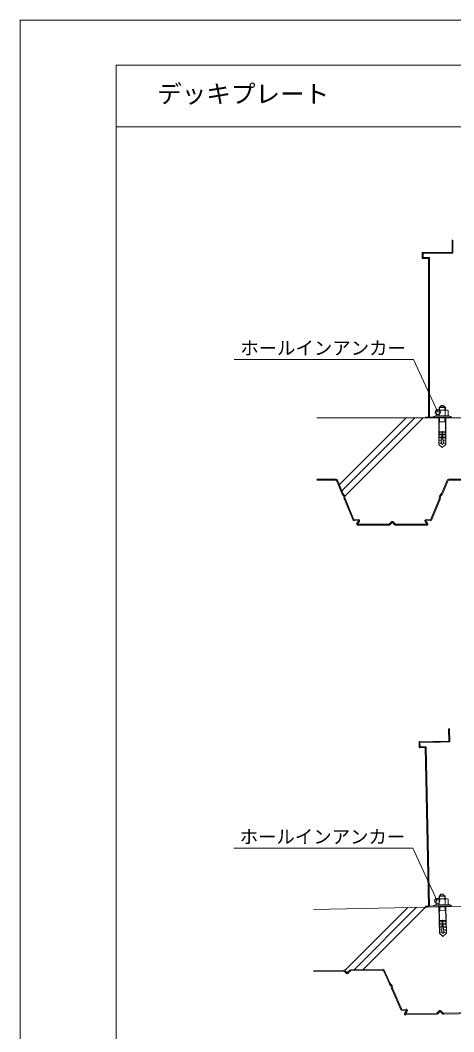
# Model space of a CAD drawing. Units: millimetres, scale not verified. Extents: x -2125 to 1875, y -1406 to 1354.
# Drawn here: x -2125 to -1419, y -295 to 1354 of the extents above; entities that cross this region are included whole.
import ezdxf
from ezdxf.enums import TextEntityAlignment as Align

# ---------------------------------------------------------------- set-up
doc = ezdxf.new("R2010")
doc.units = ezdxf.units.MM
doc.header["$LTSCALE"] = 10
doc.linetypes.add('DASHED2', pattern=[3, 2, -1])
doc.layers.add('0-0', color=7, linetype='Continuous', lineweight=9)
doc.layers.add('1-0', color=4, linetype='Continuous', lineweight=9)
doc.styles.add('ＭＳ ゴシック', font='')
doc.styles.get('ＭＳ ゴシック').set_extended_font_data('MS Gothic')

msp = doc.modelspace()

# ---------------------------------------------------------------- linework, layer by layer
at = {"layer": '0-0'}
for p, q in [((-1420.16, 974.49), (-1420.16, 995.99)), ((-1470.16, 975.99), (-1470.16, 965.99)), ((-1470.16, 975.99), (-1421.66, 975.99)), ((-1468.66, 974.49), (-1468.66, 967.49)), ((-1468.66, 974.49), (-1447.16, 974.49)), ((-1447.16, 975.99), (-1447.16, 974.49)), ((-1447.16, 974.49), (-1435.16, 974.49)), ((-1435.16, 975.99), (-1435.16, 974.49)), ((-1435.16, 974.49), (-1420.16, 974.49)), ((-1470.16, 965.99), (-1460.16, 965.99)), ((-1468.66, 967.49), (-1458.66, 967.49)), ((-1460.16, 965.99), (-1460.16, 707.49)), ((-1458.66, 967.49), (-1458.66, 707.49)), ((-1440.47, 725.58), (-1439.64, 726.41)), ((-1435.47, 726.41), (-1439.64, 726.41)), ((-1434.64, 725.58), (-1435.47, 726.41)), ((-1448.06, 709.49), (-1451.92, 708.49)), ((-1448.06, 709.49), (-1427.06, 709.49)), ((-1447.37, 717.96), (-1447.37, 709.49)), ((-1442.55, 723.24), (-1441.88, 723.91)), ((-1442.55, 718.87), (-1442.55, 723.24)), ((-1432.55, 723.24), (-1442.55, 723.24)), ((-1442.46, 717.96), (-1442.46, 709.49)), ((-1441.88, 718.87), (-1441.88, 723.91)), ((-1433.23, 723.91), (-1441.88, 723.91)), ((-1440.47, 723.91), (-1440.47, 725.58)), ((-1434.64, 723.91), (-1434.64, 725.58)), ((-1433.23, 718.87), (-1433.23, 723.91)), ((-1433.23, 723.91), (-1432.55, 723.24)), ((-1432.65, 717.96), (-1432.65, 709.49)), ((-1432.55, 718.87), (-1432.55, 723.24)), ((-1427.74, 717.96), (-1429.31, 718.87)), ((-1427.74, 717.96), (-1427.74, 709.49)), ((-1427.05, 709.49), (-1423.19, 708.49)), ((-1641.78, 705.99), (-627.84, 705.99)), ((-1496.62, 705.99), (-1605.44, 597.17)), ((-1482.6, 705.99), (-1601.29, 587.29)), ((-1468.58, 705.99), (-1596.26, 578.31)), ((-1465.16, 707.49), (-1460.16, 707.49)), ((-1458.66, 707.49), (-1443.56, 707.49)), ((-1451.92, 708.49), (-1451.92, 707.49)), ((-1448.06, 707.49), (-1451.92, 707.49)), ((-1448.06, 707.49), (-1451.92, 707.49)), ((-1448.06, 707.49), (-1427.06, 707.49)), ((-1443.55, 707.49), (-1443.55, 705.99)), ((-1443.3, 705.96), (-1443.3, 662.96)), ((-1442.55, 683.61), (-1442.55, 707.49)), ((-1441.88, 706.91), (-1441.88, 707.49)), ((-1433.23, 699.59), (-1441.88, 699.59)), ((-1433.23, 706.91), (-1433.23, 707.49)), ((-1433.23, 699.59), (-1433.23, 706.91)), ((-1433.23, 699.59), (-1432.55, 698.91)), ((-1432.55, 683.61), (-1432.55, 707.49)), ((-1431.8, 705.96), (-1431.8, 662.96)), ((-1431.55, 707.49), (-1431.55, 705.99)), ((-1427.05, 707.49), (-1423.19, 707.49)), ((-1427.05, 707.49), (-1423.19, 707.49)), ((-1423.56, 707.49), (-1423.56, 705.99)), ((-1423.19, 708.49), (-1423.19, 707.49)), ((-1442.92, 676.74), (-1443.12, 674.3)), ((-1442.6, 677.02), (-1442.92, 676.74)), ((-1438.2, 676.39), (-1442.92, 676.74)), ((-1442.63, 681.62), (-1442.76, 679.18)), ((-1438.03, 678.9), (-1442.76, 679.18)), ((-1442.48, 678.86), (-1442.76, 679.18)), ((-1442.32, 681.91), (-1442.63, 681.62)), ((-1437.9, 681.41), (-1442.63, 681.62)), ((-1442.6, 677.02), (-1442.48, 678.86)), ((-1442.55, 683.61), (-1437.81, 683.61)), ((-1442.27, 683.31), (-1442.54, 683.61)), ((-1442.32, 681.91), (-1442.27, 683.31)), ((-1438.4, 673.89), (-1438.2, 676.39)), ((-1438.2, 676.39), (-1438.03, 678.9)), ((-1438.03, 678.9), (-1437.9, 681.41)), ((-1437.9, 681.41), (-1437.8, 683.91)), ((-1437.3, 683.91), (-1437.8, 683.91)), ((-1437.21, 681.41), (-1437.3, 683.91)), ((-1432.55, 683.61), (-1437.29, 683.61)), ((-1437.21, 681.41), (-1432.48, 681.62)), ((-1437.08, 678.9), (-1437.21, 681.41)), ((-1437.08, 678.9), (-1432.35, 679.18)), ((-1436.91, 676.39), (-1432.19, 676.74)), ((-1432.84, 683.31), (-1432.57, 683.61)), ((-1432.79, 681.91), (-1432.84, 683.31)), ((-1432.79, 681.91), (-1432.48, 681.62)), ((-1432.63, 678.86), (-1432.35, 679.18)), ((-1432.5, 677.02), (-1432.63, 678.86)), ((-1432.5, 677.02), (-1432.19, 676.74)), ((-1432.48, 681.62), (-1432.35, 679.18)), ((-1432.19, 676.74), (-1431.99, 674.3)), ((-1443.02, 672.14), (-1443.3, 671.9)), ((-1438.64, 671.39), (-1443.3, 671.86)), ((-1438.91, 668.89), (-1443.3, 669.4)), ((-1439.21, 666.4), (-1443.3, 666.93)), ((-1439.55, 663.91), (-1443.3, 664.45)), ((-1443.3, 662.96), (-1437.55, 657.65)), ((-1438.4, 673.89), (-1443.12, 674.3)), ((-1442.85, 673.98), (-1443.12, 674.3)), ((-1443.02, 672.14), (-1442.85, 673.98)), ((-1439.55, 663.91), (-1439.21, 666.4)), ((-1439.21, 666.4), (-1438.91, 668.89)), ((-1438.91, 668.89), (-1438.64, 671.39)), ((-1438.64, 671.39), (-1438.4, 673.89)), ((-1431.8, 662.96), (-1437.55, 657.65)), ((-1436.71, 673.89), (-1431.99, 674.3)), ((-1436.47, 671.39), (-1431.8, 671.86)), ((-1436.2, 668.89), (-1436.47, 671.39)), ((-1436.2, 668.89), (-1431.8, 669.4)), ((-1435.9, 666.4), (-1436.2, 668.89)), ((-1435.9, 666.4), (-1431.8, 666.93)), ((-1435.55, 663.91), (-1435.9, 666.4)), ((-1435.55, 663.91), (-1431.8, 664.45)), ((-1432.26, 673.98), (-1431.99, 674.3)), ((-1432.09, 672.14), (-1432.26, 673.98)), ((-1432.09, 672.14), (-1431.8, 671.9)), ((-1641.78, 605.99), (-1610.47, 605.99)), ((-1641.78, 604.39), (-1611.53, 604.39)), ((-1600.79, 581.95), (-1609.69, 603.16)), ((-1599.42, 582.82), (-1608.63, 604.76)), ((-1438.86, 582.82), (-1429.65, 604.76)), ((-1437.49, 581.95), (-1428.59, 603.16)), ((-1374.45, 605.99), (-1427.81, 605.99)), ((-1375.13, 604.39), (-1426.75, 604.39)), ((-1598.32, 579.03), (-1600.43, 581.39)), ((-1596.79, 579.72), (-1599.06, 582.26)), ((-1597.28, 573.79), (-1597.82, 577.95)), ((-1595.72, 574.21), (-1596.3, 578.65)), ((-1442.55, 574.21), (-1441.98, 578.65)), ((-1441.49, 579.72), (-1439.22, 582.26)), ((-1441, 573.79), (-1440.46, 577.95)), ((-1439.96, 579.03), (-1437.85, 581.39)), ((-1582.96, 539.48), (-1597.14, 573.27)), ((-1581.49, 540.1), (-1595.59, 573.69)), ((-1456.79, 540.1), (-1442.69, 573.69)), ((-1455.32, 539.48), (-1441.14, 573.27)), ((-1574.4, 540.33), (-1581.09, 539.85)), ((-1574.28, 538.74), (-1580.98, 538.26)), ((-1576.81, 534.17), (-1573.93, 538.1)), ((-1575.52, 533.22), (-1572.64, 537.16)), ((-1525.13, 532.59), (-1575.2, 532.59)), ((-1524.45, 530.99), (-1575.2, 530.99)), ((-1523.69, 533.2), (-1520.58, 536.43)), ((-1523.69, 533.2), (-1520.58, 536.43)), ((-1519.43, 535.32), (-1523.01, 531.6)), ((-1519.43, 535.32), (-1523.01, 531.6)), ((-1518.85, 535.32), (-1515.27, 531.6)), ((-1518.85, 535.32), (-1515.27, 531.6)), ((-1514.59, 533.2), (-1517.7, 536.43)), ((-1514.59, 533.2), (-1517.7, 536.43)), ((-1513.83, 530.99), (-1463.08, 530.99)), ((-1513.15, 532.59), (-1463.08, 532.59)), ((-1462.76, 533.22), (-1465.64, 537.16)), ((-1461.47, 534.17), (-1464.35, 538.1)), ((-1464, 538.74), (-1457.3, 538.26)), ((-1463.88, 540.33), (-1457.19, 539.85)), ((-1425.48, 177.75), (-1425.91, 199.25)), ((-1475.5, 178.25), (-1427.01, 179.22)), ((-1475.5, 178.25), (-1475.3, 168.25)), ((-1475.3, 168.25), (-1465.3, 168.45)), ((-1473.97, 176.78), (-1452.47, 177.21)), ((-1473.97, 176.78), (-1473.83, 169.78)), ((-1473.83, 169.78), (-1463.83, 169.98)), ((-1465.3, 168.45), (-1460.13, -90)), ((-1463.83, 169.98), (-1458.63, -89.97)), ((-1452.5, 178.71), (-1452.47, 177.21)), ((-1452.47, 177.21), (-1440.48, 177.45)), ((-1440.51, 178.95), (-1440.48, 177.45)), ((-1440.48, 177.45), (-1425.48, 177.75)), ((-1647.63, -95.25), (-633.69, -74.97)), ((-1447.56, -79.27), (-1447.39, -87.74)), ((-1442.85, -73.9), (-1442.19, -73.21)), ((-1432.85, -73.7), (-1442.85, -73.9)), ((-1442.76, -78.27), (-1442.85, -73.9)), ((-1442.65, -79.17), (-1442.48, -87.64)), ((-1433.54, -73.03), (-1442.19, -73.21)), ((-1442.09, -78.25), (-1442.19, -73.21)), ((-1440.81, -71.51), (-1440, -70.66)), ((-1440.78, -73.18), (-1440.81, -71.51)), ((-1435.83, -70.58), (-1440, -70.66)), ((-1434.98, -71.4), (-1435.83, -70.58)), ((-1434.95, -73.06), (-1434.98, -71.4)), ((-1433.44, -78.08), (-1433.54, -73.03)), ((-1433.54, -73.03), (-1432.85, -73.7)), ((-1432.76, -78.07), (-1432.85, -73.7)), ((-1432.84, -78.97), (-1432.67, -87.45)), ((-1427.93, -78.88), (-1429.52, -78)), ((-1427.93, -78.88), (-1427.76, -87.35)), ((-1493.71, -92.17), (-1596.43, -194.89)), ((-1479.41, -91.88), (-1581.47, -193.94)), ((-1465.1, -91.6), (-1567.16, -193.66)), ((-1465.13, -90.1), (-1460.13, -90)), ((-1465.13, -90.1), (-1465.1, -91.6)), ((-1465.1, -91.6), (-1423.51, -90.76)), ((-1448.07, -87.75), (-1451.92, -88.83)), ((-1451.92, -88.83), (-1451.9, -89.83)), ((-1448.03, -89.75), (-1451.9, -89.83)), ((-1448.03, -89.75), (-1451.9, -89.83)), ((-1448.07, -87.75), (-1427.08, -87.33)), ((-1448.03, -89.75), (-1427.04, -89.33)), ((-1443.54, -89.66), (-1443.51, -91.16)), ((-1443.25, -91.19), (-1442.39, -134.18)), ((-1442.06, -113.51), (-1442.54, -89.64)), ((-1441.85, -90.2), (-1441.86, -89.63)), ((-1433.06, -97.35), (-1441.7, -97.53)), ((-1433.2, -90.03), (-1433.21, -89.46)), ((-1433.06, -97.35), (-1433.2, -90.03)), ((-1433.06, -97.35), (-1432.37, -98.02)), ((-1432.06, -113.31), (-1432.54, -89.44)), ((-1431.76, -90.96), (-1430.9, -133.95)), ((-1431.54, -89.42), (-1431.51, -90.92)), ((-1427.08, -87.33), (-1423.2, -88.26)), ((-1427.04, -89.33), (-1423.18, -89.26)), ((-1427.04, -89.33), (-1423.18, -89.26)), ((-1423.54, -89.26), (-1423.51, -90.76)), ((-1423.2, -88.26), (-1423.18, -89.26)), ((-1441.79, -115.22), (-1442.1, -115.51)), ((-1442.06, -113.51), (-1437.32, -113.42)), ((-1441.76, -113.81), (-1442.05, -113.51)), ((-1441.79, -115.22), (-1441.76, -113.81)), ((-1437.36, -115.63), (-1437.31, -113.12)), ((-1436.81, -113.11), (-1437.31, -113.12)), ((-1436.67, -115.61), (-1436.81, -113.11)), ((-1432.06, -113.31), (-1436.8, -113.41)), ((-1436.67, -115.61), (-1431.94, -115.31)), ((-1432.34, -113.62), (-1432.07, -113.31)), ((-1432.26, -115.03), (-1432.34, -113.62)), ((-1432.26, -115.03), (-1431.94, -115.31)), ((-1431.94, -115.31), (-1431.76, -117.74)), ((-1442.3, -125), (-1442.57, -125.24)), ((-1437.9, -125.66), (-1442.57, -125.28)), ((-1438.12, -128.16), (-1442.52, -127.74)), ((-1438.37, -130.66), (-1442.47, -130.21)), ((-1442.29, -120.39), (-1442.44, -122.83)), ((-1437.71, -123.15), (-1442.44, -122.83)), ((-1442.16, -123.15), (-1442.43, -122.83)), ((-1442.3, -125), (-1442.16, -123.15)), ((-1441.98, -120.11), (-1442.29, -120.39)), ((-1437.56, -120.65), (-1442.29, -120.39)), ((-1442.1, -115.51), (-1442.18, -117.95)), ((-1437.44, -118.14), (-1442.18, -117.95)), ((-1441.89, -118.26), (-1442.17, -117.95)), ((-1437.36, -115.63), (-1442.1, -115.51)), ((-1441.98, -120.11), (-1441.89, -118.26)), ((-1438.66, -133.15), (-1438.37, -130.66)), ((-1438.37, -130.66), (-1438.12, -128.16)), ((-1438.12, -128.16), (-1437.9, -125.66)), ((-1437.9, -125.66), (-1437.71, -123.15)), ((-1437.71, -123.15), (-1437.56, -120.65)), ((-1437.56, -120.65), (-1437.44, -118.14)), ((-1437.44, -118.14), (-1437.36, -115.63)), ((-1436.49, -118.12), (-1436.67, -115.61)), ((-1436.49, -118.12), (-1431.76, -117.74)), ((-1436.27, -120.62), (-1431.55, -120.18)), ((-1436.02, -123.12), (-1431.31, -122.61)), ((-1435.73, -125.61), (-1431.08, -125.05)), ((-1435.41, -128.1), (-1435.73, -125.61)), ((-1435.41, -128.1), (-1431.03, -127.51)), ((-1435.06, -130.59), (-1435.41, -128.1)), ((-1435.06, -130.59), (-1430.98, -129.98)), ((-1434.67, -133.07), (-1435.06, -130.59)), ((-1432.04, -118.07), (-1431.77, -117.74)), ((-1431.88, -119.91), (-1432.04, -118.07)), ((-1431.88, -119.91), (-1431.55, -120.18)), ((-1431.57, -122.94), (-1431.31, -122.61)), ((-1431.36, -124.78), (-1431.57, -122.94)), ((-1431.55, -120.18), (-1431.31, -122.61)), ((-1431.36, -124.78), (-1431.08, -125.01)), ((-1438.66, -133.15), (-1442.42, -132.68)), ((-1442.39, -134.18), (-1436.54, -139.38)), ((-1430.9, -133.95), (-1436.54, -139.38)), ((-1434.67, -133.07), (-1430.93, -132.45)), ((-1597.92, -194.27), (-1647.63, -195.27)), ((-1598.57, -195.89), (-1647.63, -196.87)), ((-1597.11, -196.47), (-1593.94, -199.63)), ((-1592.81, -198.5), (-1596.47, -194.86)), ((-1592.23, -198.49), (-1588.72, -194.7)), ((-1588.01, -196.29), (-1591.06, -199.58)), ((-1587.3, -194.06), (-1533.95, -192.99)), ((-1586.58, -195.65), (-1534.98, -194.61)), ((-1523.79, -216.83), (-1533.11, -195.8)), ((-1522.43, -215.94), (-1532.08, -194.18)), ((-1521.26, -219.71), (-1523.42, -217.38)), ((-1519.75, -218.98), (-1522.07, -216.49)), ((-1520.12, -224.92), (-1520.74, -220.77)), ((-1505.12, -258.94), (-1519.97, -225.44)), ((-1518.57, -224.47), (-1519.23, -220.04)), ((-1503.65, -258.29), (-1518.42, -224.99)), ((-1496.57, -257.91), (-1503.25, -258.53)), ((-1496.42, -259.51), (-1503.11, -260.12)), ((-1498.86, -264.12), (-1496.06, -260.14)), ((-1497.55, -265.04), (-1494.75, -261.05)), ((-1445.73, -264.03), (-1442.69, -260.74)), ((-1445.73, -264.03), (-1442.69, -260.74)), ((-1445.73, -264.03), (-1442.69, -260.74)), ((-1445.73, -264.03), (-1442.69, -260.74)), ((-1441.51, -261.83), (-1445.02, -265.62)), ((-1441.51, -261.83), (-1445.02, -265.62)), ((-1441.51, -261.83), (-1445.02, -265.62)), ((-1441.51, -261.83), (-1445.02, -265.62)), ((-1440.94, -261.82), (-1437.28, -265.46)), ((-1440.94, -261.82), (-1437.28, -265.46)), ((-1440.94, -261.82), (-1437.28, -265.46)), ((-1440.94, -261.82), (-1437.28, -265.46)), ((-1436.63, -263.85), (-1439.81, -260.68)), ((-1436.63, -263.85), (-1439.81, -260.68)), ((-1436.63, -263.85), (-1439.81, -260.68)), ((-1436.63, -263.85), (-1439.81, -260.68)), ((-1435.18, -264.43), (-1385.12, -263.43)), ((-1447.16, -264.67), (-1497.21, -265.67)), ((-1446.45, -266.26), (-1497.18, -267.27)), ((-1435.83, -266.05), (-1385.09, -265.03))]:
    msp.add_line(p, q, dxfattribs=at)
at = {"layer": '0-0', "linetype": 'DASHED2'}
for p, q in [((-1443.56, 707.49), (-1443.56, 705.99)), ((-1443.56, 707.49), (-1443.56, 705.99)), ((-1431.56, 707.49), (-1431.56, 705.99)), ((-1431.56, 707.49), (-1431.56, 705.99)), ((-1443.54, -89.66), (-1443.51, -91.16)), ((-1443.54, -89.66), (-1443.51, -91.16)), ((-1431.54, -89.42), (-1431.51, -90.92)), ((-1431.54, -89.42), (-1431.51, -90.92))]:
    msp.add_line(p, q, dxfattribs=at)
at = {"layer": '0-0'}
for points in [[(1874.57, -1405.51), (1874.57, 1354.49), (-2125.43, 1354.49), (-2125.43, -1405.51)], [(-1421.66, 975.99), (-1421.66, 995.99), (-1420.16, 995.99)], [(-1776.53, 801.53), (-1484.74, 801.53), (-1444.88, 715.54)], [(-1447.37, 717.96), (-1445.81, 718.87), (-1429.31, 718.87)], [(-1465.16, 707.49), (-1465.16, 705.99), (-1443.56, 705.99)], [(-1442.55, 698.91), (-1441.88, 699.59), (-1441.88, 706.91)], [(-1436.47, 671.39), (-1436.71, 673.89), (-1436.91, 676.39), (-1437.08, 678.9)], [(-1427.01, 179.22), (-1427.41, 199.22), (-1425.91, 199.25)], [(-1777.53, 4.69), (-1485.74, 4.69), (-1445.89, -81.3)], [(-1447.56, -79.27), (-1446.01, -78.33), (-1429.52, -78)], [(-1458.63, -89.97), (-1423.54, -89.26), (-1423.51, -90.76)], [(-1442.36, -98.22), (-1441.7, -97.53), (-1441.85, -90.2)], [(-1435.73, -125.61), (-1436.02, -123.12), (-1436.27, -120.62), (-1436.49, -118.12)]]:
    msp.add_lwpolyline(points, dxfattribs=at)
for centre in [(-1444.88, 715.54), (-1445.89, -81.3)]:
    msp.add_circle(centre, 4.17, dxfattribs=at)
for centre, radius, start, end in [((-1444.92, 714.48), 4.26, 54.793, 125.207), ((-1437.56, 702.88), 15.86, 71.971, 108.029), ((-1430.19, 714.48), 4.26, 54.793, 125.207), ((-1426.02, 668.64), 13.3, 188.441, 205.72), ((-1437.55, 663.08), 0.5, 205.72, 334.28), ((-1449.09, 668.64), 13.3, 334.28, 351.559), ((-1611.53, 602.39), 2, 22.7674, 90), ((-1610.47, 603.99), 2, 22.7674, 90), ((-1427.81, 603.99), 2, 90.73455, 157.2326), ((-1426.75, 602.39), 2, 90, 157.2326), ((-1427.81, 603.99), 2, 90, 90.73455), ((-1598.94, 582.73), 2, 202.7674, 221.82017), ((-1597.57, 583.59), 2, 202.7674, 221.82017), ((-1599.81, 577.69), 2, 7.38604, 41.82017), ((-1598.28, 578.39), 2, 7.38604, 41.82017), ((-1440, 578.39), 2, 138.17983, 172.61396), ((-1438.47, 577.69), 2, 138.17983, 172.61396), ((-1440.71, 583.59), 2, 318.17983, 337.2326), ((-1439.34, 582.73), 2, 318.17983, 337.2326), ((-1595.3, 574.05), 2, 187.38604, 202.7674), ((-1593.74, 574.47), 2, 187.38604, 202.7674), ((-1444.54, 574.47), 2, 337.2326, 352.61396), ((-1442.98, 574.05), 2, 337.2326, 352.61396), ((-1581.12, 540.25), 2, 202.7674, 274.08562), ((-1581.12, 540.25), 0.4, 202.7674, 274.08562), ((-1575.2, 532.99), 2, 143.78654, 270), ((-1575.2, 532.99), 0.4, 143.78654, 270), ((-1574.25, 538.34), 2, 323.78654, 94.08562), ((-1574.25, 538.34), 0.4, 323.78654, 94.08562), ((-1525.13, 534.59), 2, 270, 316.06091), ((-1525.13, 534.59), 2, 270, 316.06091), ((-1525.13, 534.59), 2, 270, 316.06091), ((-1525.13, 534.59), 2, 270, 316.06091), ((-1524.45, 532.99), 2, 270, 316.06091), ((-1524.45, 532.99), 2, 270, 316.06091), ((-1524.45, 532.99), 2, 270, 316.06091), ((-1524.45, 532.99), 2, 270, 316.06091), ((-1519.14, 535.04), 2, 90, 136.06091), ((-1519.14, 535.04), 2, 90, 136.06091), ((-1519.14, 535.04), 0.4, 90, 136.06091), ((-1519.14, 535.04), 0.4, 90, 136.06091), ((-1519.14, 535.04), 2, 43.93909, 90), ((-1519.14, 535.04), 2, 43.93909, 90), ((-1519.14, 535.04), 0.4, 43.93909, 90), ((-1519.14, 535.04), 0.4, 43.93909, 90), ((-1513.83, 532.99), 2, 223.93909, 270), ((-1513.83, 532.99), 2, 223.93909, 270), ((-1513.83, 532.99), 2, 223.93909, 270), ((-1513.83, 532.99), 2, 223.93909, 270), ((-1513.15, 534.59), 2, 223.93909, 270), ((-1513.15, 534.59), 2, 223.93909, 270), ((-1513.15, 534.59), 2, 223.93909, 270), ((-1513.15, 534.59), 2, 223.93909, 270), ((-1464.03, 538.34), 2, 85.91438, 216.21346), ((-1464.03, 538.34), 0.4, 85.91438, 216.21346), ((-1463.08, 532.99), 2, 270, 36.21346), ((-1463.08, 532.99), 0.4, 270, 36.21346), ((-1457.16, 540.25), 2, 265.91438, 337.2326), ((-1457.16, 540.25), 0.4, 265.91438, 337.2326), ((-1445.04, -82.7), 4.26, 55.93876, 126.35276), ((-1437.44, -94.15), 15.86, 73.11676, 109.17476), ((-1430.32, -82.4), 4.26, 55.93876, 126.35276), ((-1425.23, -128.16), 13.3, 189.58676, 206.86576), ((-1448.29, -128.62), 13.3, 335.42576, 352.70476), ((-1436.65, -133.94), 0.5, 206.86576, 335.42576), ((-1598.53, -197.89), 2, 45.08485, 91.14576), ((-1598.53, -197.89), 2, 45.08485, 91.14576), ((-1597.88, -196.27), 2, 45.08485, 91.14576), ((-1597.88, -196.27), 2, 45.08485, 91.14576), ((-1587.26, -196.06), 2, 91.14576, 137.20667), ((-1587.26, -196.06), 2, 91.14576, 137.20667), ((-1586.54, -197.65), 2, 91.14576, 137.20667), ((-1586.54, -197.65), 2, 91.14576, 137.20667), ((-1534.94, -196.61), 2, 23.91317, 91.14576), ((-1533.91, -194.99), 2, 23.91317, 91.14576), ((-1592.53, -198.22), 2, 225.08485, 271.14576), ((-1592.53, -198.22), 0.4, 225.08485, 271.14576), ((-1592.53, -198.22), 0.4, 271.14576, 317.20667), ((-1592.53, -198.22), 2, 271.14576, 317.20667), ((-1521.96, -216.02), 2, 203.91317, 222.96593), ((-1520.61, -215.12), 2, 203.91317, 222.96593), ((-1522.72, -221.07), 2, 8.53181, 42.96593), ((-1518.14, -224.63), 2, 188.53181, 203.91317), ((-1521.21, -220.34), 2, 8.53181, 42.96593), ((-1516.59, -224.17), 2, 188.53181, 203.91317), ((-1503.29, -258.13), 2, 203.91317, 275.23138), ((-1503.29, -258.13), 0.4, 203.91317, 275.23138), ((-1496.39, -259.91), 2, 324.9323, 95.23138), ((-1496.39, -259.91), 0.4, 324.9323, 95.23138), ((-1441.22, -262.1), 2, 91.14576, 137.20667), ((-1441.22, -262.1), 2, 91.14576, 137.20667), ((-1441.22, -262.1), 2, 91.14576, 137.20667), ((-1441.22, -262.1), 2, 91.14576, 137.20667), ((-1441.22, -262.1), 0.4, 91.14576, 137.20667), ((-1441.22, -262.1), 0.4, 91.14576, 137.20667), ((-1441.22, -262.1), 0.4, 91.14576, 137.20667), ((-1441.22, -262.1), 0.4, 91.14576, 137.20667), ((-1441.22, -262.1), 2, 45.08485, 91.14576), ((-1441.22, -262.1), 2, 45.08485, 91.14576), ((-1441.22, -262.1), 2, 45.08485, 91.14576), ((-1441.22, -262.1), 2, 45.08485, 91.14576), ((-1441.22, -262.1), 0.4, 45.08485, 91.14576), ((-1441.22, -262.1), 0.4, 45.08485, 91.14576), ((-1441.22, -262.1), 0.4, 45.08485, 91.14576), ((-1441.22, -262.1), 0.4, 45.08485, 91.14576), ((-1435.22, -262.43), 2, 225.08485, 271.14576), ((-1435.22, -262.43), 2, 225.08485, 271.14576), ((-1435.22, -262.43), 2, 225.08485, 271.14576), ((-1435.22, -262.43), 2, 225.08485, 271.14576), ((-1435.22, -262.43), 2, 225.08485, 271.14576), ((-1435.22, -262.43), 2, 225.08485, 271.14576), ((-1435.22, -262.43), 2, 225.08485, 271.14576), ((-1435.22, -262.43), 2, 225.08485, 271.14576), ((-1497.22, -265.27), 2, 144.9323, 271.14576), ((-1497.22, -265.27), 0.4, 144.9323, 271.14576), ((-1447.2, -262.67), 2, 271.14576, 317.20667), ((-1447.2, -262.67), 2, 271.14576, 317.20667), ((-1447.2, -262.67), 2, 271.14576, 317.20667), ((-1447.2, -262.67), 2, 271.14576, 317.20667), ((-1447.2, -262.67), 2, 271.14576, 317.20667), ((-1447.2, -262.67), 2, 271.14576, 317.20667), ((-1447.2, -262.67), 2, 271.14576, 317.20667), ((-1447.2, -262.67), 2, 271.14576, 317.20667), ((-1446.49, -264.26), 2, 271.14576, 317.20667), ((-1446.49, -264.26), 2, 271.14576, 317.20667), ((-1446.49, -264.26), 2, 271.14576, 317.20667), ((-1446.49, -264.26), 2, 271.14576, 317.20667), ((-1446.49, -264.26), 2, 271.14576, 317.20667), ((-1446.49, -264.26), 2, 271.14576, 317.20667), ((-1446.49, -264.26), 2, 271.14576, 317.20667), ((-1446.49, -264.26), 2, 271.14576, 317.20667), ((-1435.87, -264.05), 2, 225.08485, 271.14576), ((-1435.87, -264.05), 2, 225.08485, 271.14576), ((-1435.87, -264.05), 2, 225.08485, 271.14576), ((-1435.87, -264.05), 2, 225.08485, 271.14576), ((-1435.87, -264.05), 2, 225.08485, 271.14576), ((-1435.87, -264.05), 2, 225.08485, 271.14576), ((-1435.87, -264.05), 2, 225.08485, 271.14576), ((-1435.87, -264.05), 2, 225.08485, 271.14576)]:
    msp.add_arc(centre, radius, start, end, dxfattribs=at)
at = {"layer": '1-0'}
for p, q in [((-1969.1, 1281.38), (-223.78, 1281.38)), ((-1969.1, 1180.5), (-1969.1, -1173.5))]:
    msp.add_line(p, q, dxfattribs=at)
msp.add_lwpolyline([(-1969.1, 1281.38), (-1969.1, 1180.5), (-223.78, 1180.5)], dxfattribs=at)

# ---------------------------------------------------------------- texts
at = {"layer": '0-0', "style": 'ＭＳ ゴシック'}
for s, height, p in [('デッキプレート', 29.33, (-1902.11, 1210.94)), ('ホールインアンカー', 21.99, (-1766.86, 802.41)), ('ホールインアンカー', 21.99, (-1767.86, 5.57))]:
    msp.add_text(s, height=height, dxfattribs=at).set_placement(p, align=Align.BOTTOM_LEFT)

doc.saveas('drawing.dxf')
